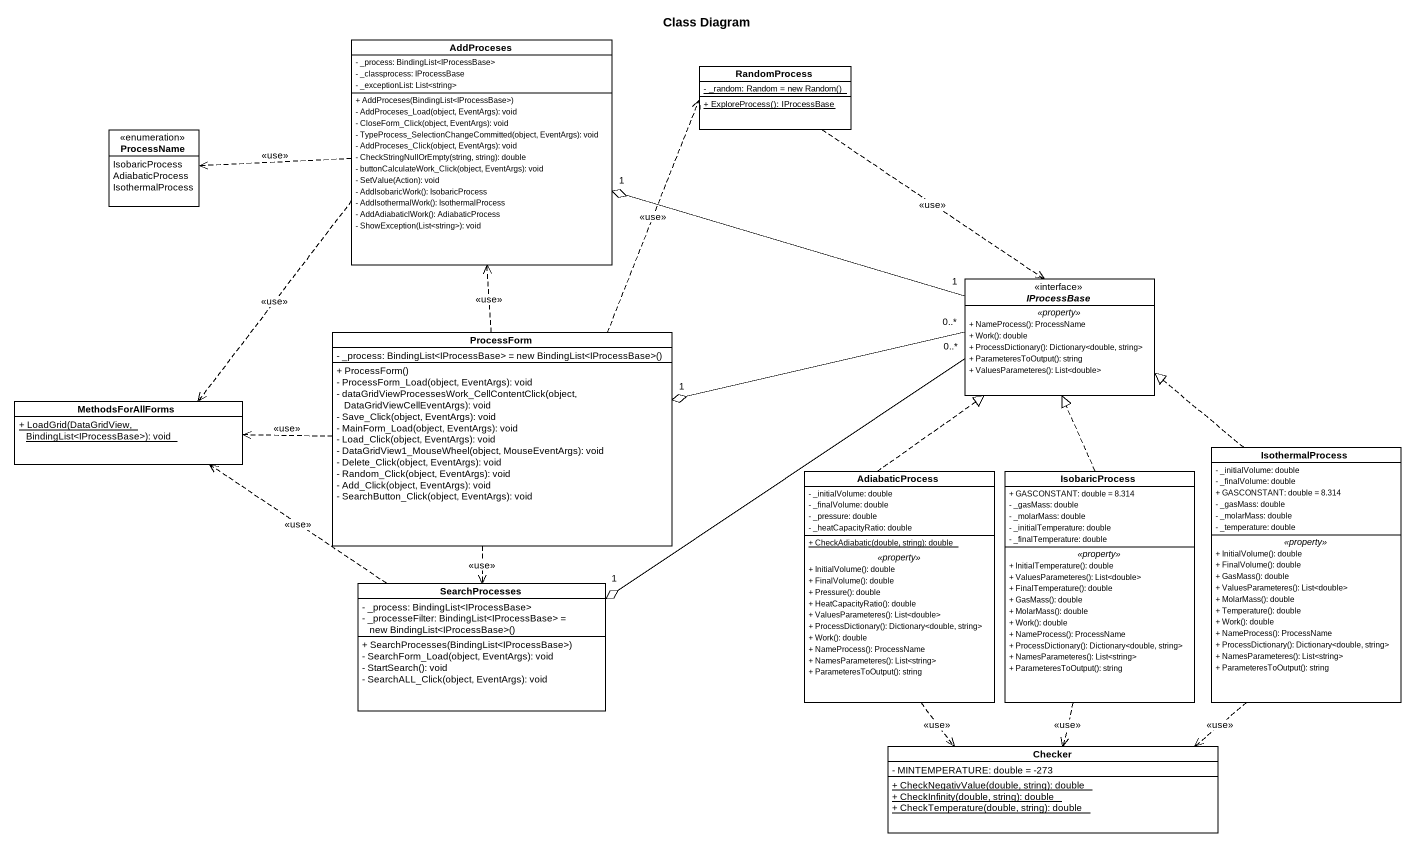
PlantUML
@startuml
title Class Diagram
hide circle
hide empty members
skinparam classAttributeIconSize 0
class AddProceses {
  - _process: BindingList<IProcessBase>
  - _classprocess: IProcessBase
  - _exceptionList: List<string>
  + AddProceses(BindingList<IProcessBase>)
  - AddProceses_Load(object, EventArgs): void
  - CloseForm_Click(object, EventArgs): void
  - TypeProcess_SelectionChangeCommitted(object, EventArgs): void
  - AddProceses_Click(object, EventArgs): void
  - CheckStringNullOrEmpty(string, string): double
  - buttonCalculateWork_Click(object, EventArgs): void
  - SetValue(Action): void
  - AddIsobaricWork(): IsobaricProcess
  - AddIsothermalWork(): IsothermalProcess
  - AddAdiabaticlWork(): AdiabaticProcess
  - ShowException(List<string>): void
}
class RandomProcess {
  {static} {field} - _random: Random = new Random()
  {static} + ExploreProcess(): IProcessBase
}
enum ProcessName {
  IsobaricProcess
  AdiabaticProcess
  IsothermalProcess
}
interface IProcessBase {
  .. <<property>> ..
  + NameProcess(): ProcessName
  + Work(): double
  + ProcessDictionary(): Dictionary<double, string>
  + ParameteresToOutput(): string
  + ValuesParameteres(): List<double>
}
class ProcessForm {
  {field} - _process: BindingList<IProcessBase> = new BindingList<IProcessBase>()
  + ProcessForm()
  - ProcessForm_Load(object, EventArgs): void
  - dataGridViewProcessesWork_CellContentClick(object, DataGridViewCellEventArgs): void
  - Save_Click(object, EventArgs): void
  - MainForm_Load(object, EventArgs): void
  - Load_Click(object, EventArgs): void
  - DataGridView1_MouseWheel(object, MouseEventArgs): void
  - Delete_Click(object, EventArgs): void
  - Random_Click(object, EventArgs): void
  - Add_Click(object, EventArgs): void
  - SearchButton_Click(object, EventArgs): void
}
class MethodsForAllForms {
  {static} + LoadGrid(DataGridView, BindingList<IProcessBase>): void
}
class IsothermalProcess {
  - _initialVolume: double
  - _finalVolume: double
  + GASCONSTANT: double = 8.314
  - _gasMass: double
  - _molarMass: double
  - _temperature: double
  .. <<property>> ..
  + InitialVolume(): double
  + FinalVolume(): double
  + GasMass(): double
  + ValuesParameteres(): List<double>
  + MolarMass(): double
  + Temperature(): double
  + Work(): double
  + NameProcess(): ProcessName
  + ProcessDictionary(): Dictionary<double, string>
  + NamesParameteres(): List<string>
  + ParameteresToOutput(): string
}
class AdiabaticProcess {
  - _initialVolume: double
  - _finalVolume: double
  - _pressure: double
  - _heatCapacityRatio: double
  --
  {static} + CheckAdiabatic(double, string): double
  .. <<property>> ..
  + InitialVolume(): double
  + FinalVolume(): double
  + Pressure(): double
  + HeatCapacityRatio(): double
  + ValuesParameteres(): List<double>
  + ProcessDictionary(): Dictionary<double, string>
  + Work(): double
  + NameProcess(): ProcessName
  + NamesParameteres(): List<string>
  + ParameteresToOutput(): string
}
class IsobaricProcess {
  + GASCONSTANT: double = 8.314
  - _gasMass: double
  - _molarMass: double
  - _initialTemperature: double
  - _finalTemperature: double
  .. <<property>> ..
  + InitialTemperature(): double
  + ValuesParameteres(): List<double>
  + FinalTemperature(): double
  + GasMass(): double
  + MolarMass(): double
  + Work(): double
  + NameProcess(): ProcessName
  + ProcessDictionary(): Dictionary<double, string>
  + NamesParameteres(): List<string>
  + ParameteresToOutput(): string
}
class SearchProcesses {
  - _process: BindingList<IProcessBase>
  {field} - _processeFilter: BindingList<IProcessBase> = new BindingList<IProcessBase>()
  + SearchProcesses(BindingList<IProcessBase>)
  - SearchForm_Load(object, EventArgs): void
  - StartSearch(): void
  - SearchALL_Click(object, EventArgs): void
}
class Checker {
  - MINTEMPERATURE: double = -273
  {static} + CheckNegativValue(double, string): double
  {static} + CheckInfinity(double, string): double
  {static} + CheckTemperature(double, string): double
}
AddProceses .left.> ProcessName : <<use>>
AddProceses ..> MethodsForAllForms : <<use>>
RandomProcess ..> IProcessBase : <<use>>
IProcessBase "1" -left-o "1" AddProceses
IProcessBase "0..*" -left-o "1" ProcessForm
IProcessBase "0..*" -left-o "1" SearchProcesses
ProcessForm .up.> AddProceses : <<use>>
ProcessForm .up.> RandomProcess : <<use>>
ProcessForm .left.> MethodsForAllForms : <<use>>
ProcessForm ..> SearchProcesses : <<use>>
IsothermalProcess .up.|> IProcessBase
IsothermalProcess ..> Checker : <<use>>
AdiabaticProcess .up.|> IProcessBase
AdiabaticProcess ..> Checker : <<use>>
IsobaricProcess .up.|> IProcessBase
IsobaricProcess ..> Checker : <<use>>
SearchProcesses .up.> MethodsForAllForms : <<use>>
@enduml
